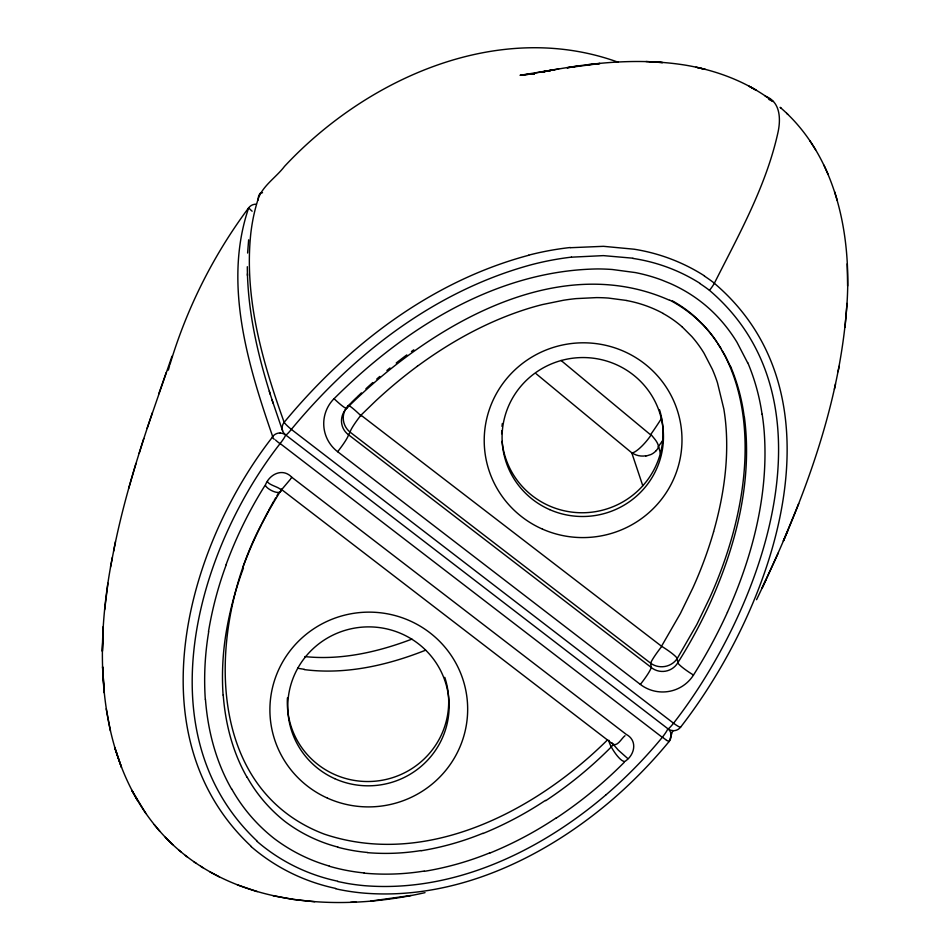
<?xml version="1.0" encoding="UTF-8"?>
<svg xmlns="http://www.w3.org/2000/svg" width="950" height="950" viewBox="0 0 950 950"><rect width="100%" height="100%" fill="white"/><g stroke="black" fill="none" stroke-linecap="round" stroke-linejoin="round"><path stroke-width="1.43" d="M756.556 599.699C801.289 506.445 840.002 407.586 847.008 303.418C851.58 233.391 835.739 154.993 780.128 107.326L781.244 108.336M247.606 253.033L248.651 239.839M112.385 557.353C93.314 653.778 95.831 769.987 170.941 842.923C237.5 906.644 339.459 911.988 425.03 892.644M847.008 303.418L845.025 327.322M107.932 583.217L104.643 609.852M113.596 551.273C122.835 504.129 137.037 458.126 152.404 412.668M110.521 567.055L115.461 541.607M834.409 389.239L835.537 383.883M838.054 371.664L839.194 366.237M713.592 531.715C723.639 496.411 729.149 459.325 725.634 422.608A215.519 212.171 -6 0 0 723.841 408.999L717.452 382.719A157.748 155.301 -6 0 0 712.322 369.229L704.033 353.21A124.189 122.265 -6 0 0 700.091 347.142A116.814 115.009 -6 0 0 691.814 336.537L682.29 327.002M128.63 488.585L135.957 463.493M168.328 370.12L169.468 366.201M169.848 364.883C186.639 308.441 213.453 254.992 248.698 207.801A9.084 9.061 -61 0 1 256.037 204.191M672.778 730.538L669.192 741.511L666.342 740.264M139.187 453.257L143.782 438.532M147.096 428.391L172.009 356.202M158.733 393.918L166.345 372.293M248.698 207.801C222.977 283.1 247.855 364.859 272.745 436.739C185.713 547.936 134.282 737.414 251.406 846.545M798.712 503.642L783.346 541.049L787.562 531.252M281.259 488.929C281.853 498.026 262.331 486.946 265.786 484.084C270.192 473.824 283.005 467.839 291.793 477.268L626.216 734.374C637.462 740.323 634.968 754.086 626.038 760.617C622.25 765.783 608.606 745.038 608.879 740.311M727.415 612.287C752.78 555.702 768.977 493.311 764.133 430.92A253.626 249.696 -6 0 0 762.173 414.224M778.252 553.007L762.185 587.801L765.878 580.141M261.416 524.424C209.297 622.393 200.248 786.897 324.188 834.088C426.443 868.514 535.729 811.074 607.489 739.919M261.998 523.248L267.971 511.634M605.696 795.114A471.129 463.838 -6 0 0 662.293 737.331A9.096 1.081 -52.5 0 0 667.755 728.697A9.096 1.104 -52.5 0 0 673.55 723.223C761.377 610.149 839.847 401.719 709.484 290.344A9.096 1.104 -52.4 0 0 714.341 283.29C738.993 234.424 766.448 185.547 778.157 131.599C780.758 118.952 780.389 102.161 766.092 96.52C741.986 79.871 713.771 69.849 684.986 65.075C637.783 57.582 589.677 62.819 543.079 71.832L558.719 68.875M268.589 510.483L273.671 501.339M274.324 500.199L275.642 497.942M276.973 495.686L278.314 493.43M347.7 406.303A18.192 17.777 31.6 0 0 350.111 432.155L348.531 434.72A18.192 2.221 -52.4 0 1 337.654 451.701L640.347 684.416A36.242 35.684 -6 0 0 693.488 675.058A529.399 521.194 -6 0 0 727.439 612.299M693.464 675.046L692.811 674.643A18.406 2.553 32.3 0 1 677.837 662.91L677.243 658.492A18.216 2.518 32.3 0 0 661.533 646.238L680.414 613.474L692.823 588.014A429.709 423.047 -6 0 0 713.628 531.727M348.044 406.101L346.738 408.215A17.884 17.444 -40.3 0 0 348.508 434.756L651.225 667.434A18.192 2.221 -52.4 0 1 640.347 684.416M348.139 405.947L350.491 403.465M660.784 454.539L658.172 445.122A19.024 8.099 35.5 0 0 654.301 438.544L651.225 434.779M650.976 435.147L561.034 360.43M291.793 477.268L290.759 478.741M658.599 447.509L656.284 450.597M290.237 479.465L281.687 489.594L613.462 744.586C618.201 745.738 621.573 738.293 625.017 735.716M571.449 257.141A286.473 282.031 -6 0 0 531.062 264.812C435.444 290.748 353.756 353.923 291.353 429.388A9.096 1.116 -52.5 0 1 285.57 434.874A9.084 1.116 -52.4 0 1 280.143 443.531C196.116 551.214 144.044 734.944 257.343 841.284M673.241 730.716A9.084 9.061 -56.7 0 0 680.616 727.142C771.946 609.579 849.312 398.145 714.341 283.29M673.253 730.657A9.049 8.859 26.7 0 1 667.791 728.674L285.57 434.874A9.096 8.835 -19.9 0 1 284.157 422.334C347.724 345.432 431.157 281.236 528.711 255.277M612.952 745.097L613.462 744.586L611.776 742.722M612.738 745.322L611.147 746.914M350.087 432.179A18.192 2.209 -52.4 0 1 360.988 415.15L375.737 400.888A483.431 475.938 -6 0 1 417.335 366.261M351.215 402.753L356.274 397.801M356.998 397.088L359.195 394.986M359.931 394.298L361.404 392.896M605.684 795.091C539.422 851.604 453.423 892.822 364.586 885.685A210.9 207.634 -6 0 1 346.56 883.298L337.654 881.505M417.347 366.284C451.381 341.228 489.036 320.518 529.566 308.133A273.256 269.028 -6 0 1 542.438 304.57L563.516 300.248A217.669 214.296 -6 0 1 576.104 298.609L596.481 297.611A174.479 171.784 -6 0 1 608.368 298.062L626.881 300.497M425.636 650.18C387.398 665.368 345.527 674.916 304.238 669.596M411.956 639.101C378.029 652.009 341.299 660.416 304.819 656.581M645.893 456.119L650.964 454.516A16.696 16.281 -17.6 0 0 656.26 450.573M533.888 73.779L531.05 73.934L534.577 73.578L520.03 75.311L554.824 69.599M535.278 73.019L550.561 70.478L539.362 72.354M411.006 895.482L370.856 901.063M579.452 65.787L567.055 67.782L600.032 63.484L587.433 64.79M523.426 74.931L534.577 73.578M571.449 257.177L603.393 255.621L632.914 258.198M570.392 247.713L603.476 246.323L634.184 249.221A181.83 178.612 -1.5 0 1 704.484 275.892M350.669 902.322L355.989 901.977M531.05 73.934L533.781 73.779M645.976 61.512L662.578 62.569L649.551 61.703M314.759 901.716L293.752 899.519L273.125 895.731M335.564 888.761L340.195 889.746A218.393 215.139 -8.3 0 0 363.636 893.083C454.896 900.636 543.388 858.456 611.467 800.375A480.249 471.948 -9.1 0 0 669.133 741.463A9.084 8.787 55.2 0 0 670.748 733.614M696.006 67.153L705.137 69.362L697.727 67.557M257.236 891.611L237.369 884.877M618.129 62.225C499.082 18.953 366.783 78.138 284.501 166.393C275.726 178.018 261.084 186.627 257.414 201.412C254.232 211.755 252.106 222.407 250.836 233.142C243.853 297.754 262.568 362.128 284.157 422.334M768.894 99.429L773.003 101.508L764.857 95.641M669.762 300.378C555.014 249.042 426.241 329.317 346.738 408.215A18.192 2.042 44.6 0 1 334.067 398.703C403.964 328.807 496.054 270.382 597.776 268.933A211.149 207.884 -6 0 1 612.216 269.491L635.384 272.579A171.166 168.518 -6 0 1 644.504 274.645A163.412 160.882 -6 0 1 661.889 280.084L670.32 283.527A152.202 149.839 -6 0 1 678.514 287.458A146.098 143.83 -6 0 1 711.372 310.567A151.501 149.15 -6 0 1 729.315 330.849A161.144 158.65 -6 0 1 736.974 342.249L747.579 362.698M209.926 871.874L219.248 876.838M748.719 85.987L756.034 90.131L750.084 86.735M193.931 861.84L196.151 863.277M200.676 866.269L202.884 867.706M267.413 481.519C269.135 486.02 285.428 488.015 279.834 492.207A411.588 405.341 -4.9 0 0 242.737 567.732M360.988 415.174L661.533 646.238M350.111 432.155L650.655 663.207L651.225 667.434M280.143 443.543L662.304 737.342M178.933 850.226L181.011 851.889M185.345 855.428L187.423 857.078M536.192 373.801L631.774 452.817L642.77 485.723M627.926 758.682L618.296 750.132L613.462 744.586M786.683 113.335L787.788 114.356M165.241 837.259L172.781 844.704M154.268 824.671L159.79 831.321M137.239 800.173L131.765 790.258L145.873 813.497M815.634 149.768L809.922 140.838M721.121 348.579L715.386 339.946A133.867 131.753 -5.3 0 0 703.19 324.805L694.723 316.599A126.813 124.806 -5.5 0 0 672.363 300.853M717.689 343.389L725.206 355.728L730.621 366.914M721.988 350.443C732.236 368.481 738.625 388.55 742.033 408.963A233.783 230.161 -9.4 0 1 743.969 423.724C747.531 460.465 742.579 497.61 733.079 533.128A444.173 437.261 -6.3 0 1 709.614 598.061L696.813 624.542L677.243 658.492A18.204 17.349 -7.8 0 1 650.655 663.207M247.047 777.314C232.703 752.293 225.399 723.722 223.226 695.091M823.982 165.193L828.21 174.515M282.542 430.659L272.08 399.986M247.321 266.712C247.523 310.234 257.308 353.127 270.334 394.452M269.301 391.234L273.125 403.204M837.271 200.402L834.646 191.805M110.402 730.918L106.234 708.807M744.384 417.05C752.673 480.403 736.286 544.576 710.564 602.158A510.898 503.013 -5.8 0 1 677.801 662.756A17.884 17.86 1.3 0 1 651.201 667.47M205.461 699.366C207.527 726.714 213.964 753.908 226.029 778.608A183.932 181.082 -6 0 0 231.562 789.034M847.21 263.839L847.614 286.021M247.451 273.778L247.475 275.583M444.778 677.35A80.702 79.456 -6 0 1 378.338 780.841A80.702 79.456 -6 0 1 287.434 697.882M304.273 669.263A143.141 141.087 71.7 0 1 297.635 668.23M226.064 564.704A429.044 422.406 -6 0 1 264.765 485.842M624.304 762.256A430.588 423.914 -6 0 1 555.904 818.318M611.218 746.985A412.49 406.196 -5.6 0 1 545.692 800.719M555.809 818.164A371.213 365.453 -6 0 1 490.081 852.993M489.986 852.768A298.276 293.657 -6 0 1 424.234 871.352M424.187 871.055A235.113 231.467 -6 0 1 364.171 873.145M364.194 872.955A192.387 189.406 -6 0 1 329.341 866.258M329.389 866.091A168.281 165.668 -6 0 1 274.241 838.565A169.314 166.689 -6 0 1 231.717 788.951M205.295 699.378A299.856 295.212 -6 0 1 208.703 631.762M208.477 631.726A372.744 366.961 -6 0 1 226.231 564.751M545.454 800.375A353.067 347.546 -6.1 0 1 482.968 833.518M482.873 833.293A280.143 275.749 -6.1 0 1 421.194 850.761M421.147 850.535A218.357 214.914 -6 0 1 367.709 852.672M367.733 852.482A174.907 172.14 -5.8 0 1 337.879 847.258M337.927 847.079A150.159 147.784 -5.6 0 1 285.131 821.596A151.786 149.411 -5.4 0 1 247.19 777.242M223.072 695.091A281.806 277.447 -5.6 0 1 226.302 631.584A354.564 348.757 -11.1 0 1 243.449 567.993M252.142 211.209A9.096 0.819 38.7 0 1 249.232 208.371M667.791 728.65A9.037 9.025 -0.9 0 1 670.985 733.554M280.108 433.129A9.001 8.704 -23.4 0 1 285.582 434.886M272.614 436.644A9.096 8.93 -10 0 1 280.108 432.963M274.229 439.268A9.084 1.247 35 0 1 272.804 436.786M280.143 443.757A9.061 1.615 36.9 0 1 275.464 439.957M665.879 739.717A9.061 1.152 39.6 0 1 662.316 737.057M335.635 888.393A189.192 186.485 -8.7 0 1 251.251 846.711M337.725 881.196A179.906 177.116 -6 0 1 257.153 841.486M659.538 409.782A80.702 79.456 -6 0 1 598.227 511.159A80.702 79.456 -6 0 1 502.075 441.358M501.683 433.758A80.702 79.456 -6 0 1 501.731 430.801M502.016 426.372A80.702 79.456 -6 0 1 502.324 423.534M680.616 727.142A9.108 1.164 37.5 0 1 673.55 723.223L291.353 429.388A9.096 1.093 40 0 1 284.311 422.465M699.948 283.587A151.786 149.435 -6 0 1 709.484 290.344M632.878 258.412A172.128 169.468 -6 0 1 700.067 283.397M704.377 276.07A162.676 159.529 -0.5 0 1 714.4 283.207M528.675 255.158A293.312 289.132 -1.5 0 1 570.368 247.499M258.293 199.963A9.084 8.799 55.2 0 1 260.11 193.408L260.538 192.981A9.132 3.491 40.1 0 1 262.533 192.755M662.969 440.076A481.46 431.822 14.2 0 1 658.053 447.046M650.976 435.147A18.192 4.228 -49.8 0 1 631.774 452.806M645.834 455.786A18.383 17.527 -16.1 0 1 631.845 452.723M661.521 418.368A469.253 419.781 14.2 0 1 650.726 434.483M650.691 663.159A18.192 1.912 -52.4 0 1 661.58 646.641M730.764 366.854A197.743 194.679 -4.7 0 1 744.23 417.074M669.857 300.188A130.269 128.321 -7.6 0 1 716.68 341.691M348.341 405.614A18.216 1.591 44.6 0 1 361.071 415.874M365.892 388.799A498.37 490.628 -6.1 0 1 372.768 382.565M376.758 379.062A498.37 490.628 -6.1 0 1 379.774 376.461M386.899 370.488A498.37 490.628 -6.1 0 1 389.987 367.971M396.221 362.995A498.37 490.628 -6.1 0 1 406.802 354.92M411.457 351.512A498.37 490.628 -6.1 0 1 413.796 349.826M626.869 300.592A122.597 120.698 -6 0 1 663.171 313.429M663.124 313.512A108.846 107.16 -6 0 1 682.302 326.99M747.757 362.627A215.899 212.551 -6 0 1 762.054 414.236M337.642 451.725A36.242 35.684 -6 0 1 334.044 398.679M103.301 626.834L102.386 651.213L103.301 626.834M116.565 752.828L114.617 747.294L121.469 767.351L116.565 752.828M103.74 684.653L102.588 666.758L104.239 692.823L103.74 684.653M334.709 778.644A80.702 79.456 -6 0 0 448.792 698.773A80.702 79.456 -6 0 0 321.836 641.63A80.702 79.456 -6 0 0 334.709 778.644M327.441 798.119A98.907 97.375 -6 0 0 467.246 700.233A98.907 97.375 -6 0 0 311.659 630.206A98.907 97.375 -6 0 0 327.441 798.119M549.622 509.592A80.702 79.456 -6 0 0 663.053 428.806A80.702 79.456 -6 0 0 535.622 372.685A80.702 79.456 -6 0 0 549.622 509.592M542.486 529.126A98.907 97.375 -6 0 0 681.494 430.136A98.907 97.375 -6 0 0 525.326 361.344A98.907 97.375 -6 0 0 542.486 529.126"/></g></svg>
